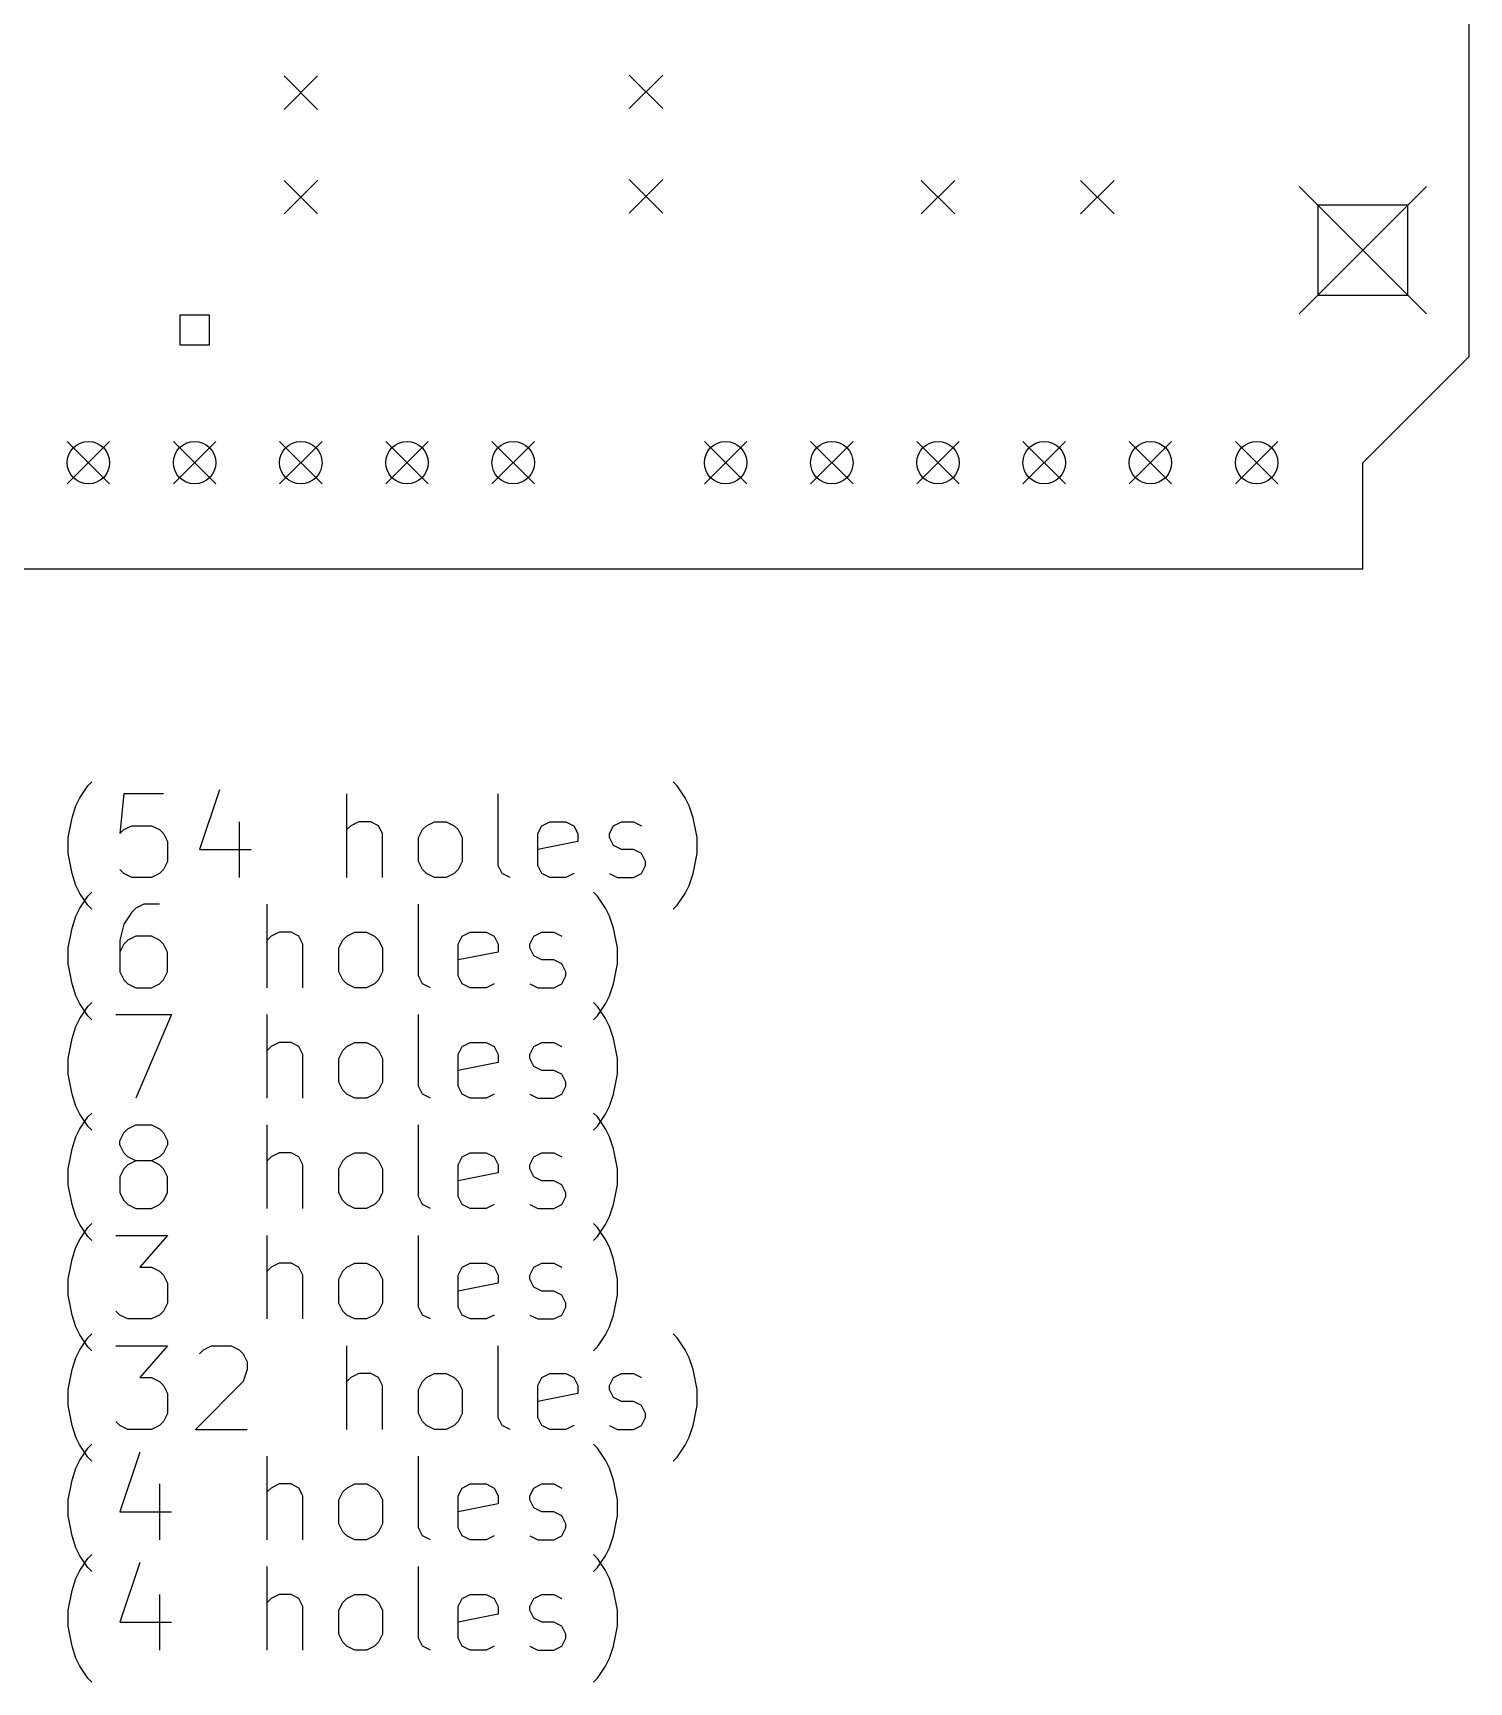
# Model space of a CAD drawing. Extents: x 108.9 to 179.6, y -153 to -73.
# Drawn here: x 145.23 to 179.58, y -152.99 to -113.55 of the extents above; entities that cross this region are included whole.
import ezdxf

# ---------------------------------------------------------------- set-up
doc = ezdxf.new("R2010")
doc.units = 0
doc.layers.add('BLACK', color=7, linetype='CONTINUOUS')

msp = doc.modelspace()

# ---------------------------------------------------------------- linework, layer by layer
at = {"layer": 'BLACK', "linetype": 'CONTINUOUS'}
for p, q in [((179.578, -121.285), (179.578, -88.519)), ((151.238, -114.575), (152.038, -115.375)), ((152.038, -114.575), (151.238, -115.375)), ((159.493, -114.555), (160.293, -115.355)), ((160.293, -114.555), (159.493, -115.355)), ((151.238, -117.075), (152.038, -117.875)), ((152.038, -117.075), (151.238, -117.875)), ((159.493, -117.055), (160.293, -117.855)), ((160.293, -117.055), (159.493, -117.855)), ((166.478, -117.075), (167.278, -117.875)), ((167.278, -117.075), (166.478, -117.875)), ((170.288, -117.075), (171.088, -117.875)), ((171.088, -117.075), (170.288, -117.875)), ((175.514, -117.221), (178.562, -120.269)), ((178.562, -117.221), (175.514, -120.269)), ((178.116, -117.667), (175.96, -117.667)), ((175.96, -117.667), (175.96, -119.823)), ((178.116, -119.823), (178.116, -117.667)), ((175.96, -119.823), (178.116, -119.823)), ((149.452, -120.296), (148.744, -120.296)), ((148.744, -120.296), (148.744, -121.004)), ((149.452, -121.004), (149.452, -120.296)), ((148.744, -121.004), (149.452, -121.004)), ((177.038, -123.825), (179.578, -121.285)), ((146.05, -123.317), (147.066, -124.333)), ((147.066, -123.317), (146.05, -124.333)), ((148.59, -123.317), (149.606, -124.333)), ((149.606, -123.317), (148.59, -124.333)), ((151.13, -123.317), (152.146, -124.333)), ((152.146, -123.317), (151.13, -124.333)), ((153.67, -123.317), (154.686, -124.333)), ((154.686, -123.317), (153.67, -124.333)), ((156.21, -123.317), (157.226, -124.333)), ((157.226, -123.317), (156.21, -124.333)), ((161.29, -123.317), (162.306, -124.333)), ((162.306, -123.317), (161.29, -124.333)), ((163.83, -123.317), (164.846, -124.333)), ((164.846, -123.317), (163.83, -124.333)), ((166.37, -123.317), (167.386, -124.333)), ((167.386, -123.317), (166.37, -124.333)), ((168.91, -123.317), (169.926, -124.333)), ((169.926, -123.317), (168.91, -124.333)), ((171.45, -123.317), (172.466, -124.333)), ((172.466, -123.317), (171.45, -124.333)), ((173.99, -123.317), (175.006, -124.333)), ((175.006, -123.317), (173.99, -124.333)), ((177.038, -126.365), (177.038, -123.825)), ((110.998, -126.365), (177.038, -126.365)), ((146.356, -131.84), (146.547, -131.554)), ((146.547, -131.554), (146.642, -131.459)), ((149.69, -131.65), (149.213, -133.078)), ((160.642, -131.554), (160.547, -131.459)), ((160.833, -131.84), (160.642, -131.554)), ((146.166, -132.316), (146.261, -132.03)), ((146.261, -132.03), (146.356, -131.84)), ((147.404, -131.745), (147.309, -132.697)), ((148.356, -131.745), (147.404, -131.745)), ((152.737, -133.745), (152.737, -131.745)), ((156.356, -133.459), (156.356, -131.745)), ((160.928, -132.03), (160.833, -131.84)), ((161.023, -132.316), (160.928, -132.03)), ((146.071, -132.792), (146.166, -132.316)), ((147.404, -132.602), (147.594, -132.507)), ((147.594, -132.507), (148.071, -132.507)), ((148.071, -132.507), (148.261, -132.602)), ((150.166, -132.411), (150.166, -133.745)), ((152.833, -132.507), (152.737, -132.602)), ((153.023, -132.411), (152.833, -132.507)), ((153.309, -132.411), (153.023, -132.411)), ((153.499, -132.507), (153.309, -132.411)), ((153.594, -132.697), (153.499, -132.507)), ((154.547, -132.602), (154.642, -132.507)), ((154.642, -132.507), (154.833, -132.411)), ((154.833, -132.411), (155.118, -132.411)), ((155.118, -132.411), (155.309, -132.507)), ((155.309, -132.507), (155.404, -132.602)), ((157.309, -132.697), (157.404, -132.507)), ((157.404, -132.507), (157.594, -132.411)), ((157.594, -132.411), (157.975, -132.411)), ((157.975, -132.411), (158.166, -132.507)), ((158.166, -132.507), (158.261, -132.697)), ((159.023, -132.697), (159.118, -132.507)), ((159.118, -132.507), (159.309, -132.411)), ((159.309, -132.411), (159.594, -132.411)), ((159.594, -132.411), (159.785, -132.507)), ((161.118, -132.792), (161.023, -132.316)), ((146.071, -133.173), (146.071, -132.792)), ((147.309, -132.697), (147.404, -132.602)), ((148.261, -132.602), (148.356, -132.697)), ((148.356, -132.697), (148.452, -132.888)), ((148.452, -132.888), (148.452, -133.364)), ((153.594, -133.745), (153.594, -132.697)), ((154.452, -132.792), (154.547, -132.602)), ((154.452, -133.364), (154.452, -132.792)), ((155.404, -132.602), (155.499, -132.792)), ((155.499, -132.792), (155.499, -133.364)), ((157.309, -133.459), (157.309, -132.697)), ((158.261, -132.888), (157.309, -133.078)), ((158.261, -132.697), (158.261, -132.888)), ((159.023, -132.792), (159.023, -132.697)), ((159.118, -132.983), (159.023, -132.792)), ((161.118, -133.173), (161.118, -132.792)), ((146.166, -133.65), (146.071, -133.173)), ((149.213, -133.078), (150.452, -133.078)), ((159.309, -133.078), (159.118, -132.983)), ((159.594, -133.078), (159.309, -133.078)), ((159.785, -133.173), (159.594, -133.078)), ((159.88, -133.364), (159.785, -133.173)), ((161.023, -133.65), (161.118, -133.173)), ((146.261, -133.935), (146.166, -133.65)), ((147.404, -133.65), (147.309, -133.554)), ((147.594, -133.745), (147.404, -133.65)), ((148.261, -133.65), (148.071, -133.745)), ((148.356, -133.554), (148.261, -133.65)), ((148.452, -133.364), (148.356, -133.554)), ((154.547, -133.554), (154.452, -133.364)), ((154.642, -133.65), (154.547, -133.554)), ((154.833, -133.745), (154.642, -133.65)), ((155.309, -133.65), (155.118, -133.745)), ((155.404, -133.554), (155.309, -133.65)), ((155.499, -133.364), (155.404, -133.554)), ((156.452, -133.65), (156.356, -133.459)), ((156.642, -133.745), (156.452, -133.65)), ((157.404, -133.65), (157.309, -133.459)), ((157.594, -133.745), (157.404, -133.65)), ((158.166, -133.65), (157.975, -133.745)), ((159.023, -133.65), (159.213, -133.745)), ((159.594, -133.745), (159.785, -133.65)), ((159.785, -133.65), (159.88, -133.459)), ((159.88, -133.459), (159.88, -133.364)), ((160.928, -133.935), (161.023, -133.65)), ((146.356, -134.126), (146.261, -133.935)), ((148.071, -133.745), (147.594, -133.745)), ((155.118, -133.745), (154.833, -133.745)), ((157.975, -133.745), (157.594, -133.745)), ((159.213, -133.745), (159.594, -133.745)), ((160.833, -134.126), (160.928, -133.935)), ((146.261, -134.67), (146.356, -134.48)), ((146.547, -134.411), (146.356, -134.126)), ((146.356, -134.48), (146.547, -134.194)), ((146.547, -134.194), (146.642, -134.099)), ((146.642, -134.507), (146.547, -134.411)), ((147.69, -134.48), (147.594, -134.575)), ((147.88, -134.385), (147.69, -134.48)), ((148.261, -134.385), (147.88, -134.385)), ((150.833, -136.385), (150.833, -134.385)), ((154.452, -136.099), (154.452, -134.385)), ((158.737, -134.194), (158.642, -134.099)), ((158.928, -134.48), (158.737, -134.194)), ((159.023, -134.67), (158.928, -134.48)), ((160.547, -134.507), (160.642, -134.411)), ((160.642, -134.411), (160.833, -134.126)), ((146.166, -134.956), (146.261, -134.67)), ((147.404, -134.861), (147.309, -135.242)), ((147.594, -134.575), (147.404, -134.861)), ((159.118, -134.956), (159.023, -134.67)), ((146.071, -135.432), (146.166, -134.956)), ((147.309, -135.242), (147.309, -136.004)), ((147.499, -135.242), (147.404, -135.337)), ((147.69, -135.147), (147.499, -135.242)), ((148.071, -135.147), (147.69, -135.147)), ((148.261, -135.242), (148.071, -135.147)), ((148.356, -135.337), (148.261, -135.242)), ((150.928, -135.147), (150.833, -135.242)), ((151.118, -135.051), (150.928, -135.147)), ((151.404, -135.051), (151.118, -135.051)), ((151.594, -135.147), (151.404, -135.051)), ((151.69, -135.337), (151.594, -135.147)), ((152.547, -135.432), (152.642, -135.242)), ((152.642, -135.242), (152.737, -135.147)), ((152.737, -135.147), (152.928, -135.051)), ((152.928, -135.051), (153.213, -135.051)), ((153.213, -135.051), (153.404, -135.147)), ((153.404, -135.147), (153.499, -135.242)), ((153.499, -135.242), (153.594, -135.432)), ((155.404, -135.337), (155.499, -135.147)), ((155.499, -135.147), (155.69, -135.051)), ((155.69, -135.051), (156.071, -135.051)), ((156.071, -135.051), (156.261, -135.147)), ((156.261, -135.147), (156.356, -135.337)), ((157.118, -135.337), (157.213, -135.147)), ((157.213, -135.147), (157.404, -135.051)), ((157.404, -135.051), (157.69, -135.051)), ((157.69, -135.051), (157.88, -135.147)), ((159.213, -135.432), (159.118, -134.956)), ((146.071, -135.813), (146.071, -135.432)), ((147.404, -135.337), (147.309, -135.528)), ((148.452, -135.528), (148.356, -135.337)), ((148.452, -136.004), (148.452, -135.528)), ((151.69, -136.385), (151.69, -135.337)), ((152.547, -136.004), (152.547, -135.432)), ((153.594, -135.432), (153.594, -136.004)), ((155.404, -136.099), (155.404, -135.337)), ((156.356, -135.528), (155.404, -135.718)), ((156.356, -135.337), (156.356, -135.528)), ((157.118, -135.432), (157.118, -135.337)), ((157.213, -135.623), (157.118, -135.432)), ((157.404, -135.718), (157.213, -135.623)), ((159.213, -135.813), (159.213, -135.432)), ((146.166, -136.29), (146.071, -135.813)), ((147.309, -136.004), (147.404, -136.194)), ((148.356, -136.194), (148.452, -136.004)), ((152.642, -136.194), (152.547, -136.004)), ((153.594, -136.004), (153.499, -136.194)), ((157.69, -135.718), (157.404, -135.718)), ((157.88, -135.813), (157.69, -135.718)), ((157.975, -136.004), (157.88, -135.813)), ((157.975, -136.099), (157.975, -136.004)), ((159.118, -136.29), (159.213, -135.813)), ((146.261, -136.575), (146.166, -136.29)), ((147.404, -136.194), (147.499, -136.29)), ((147.499, -136.29), (147.69, -136.385)), ((147.69, -136.385), (148.071, -136.385)), ((148.071, -136.385), (148.261, -136.29)), ((148.261, -136.29), (148.356, -136.194)), ((152.737, -136.29), (152.642, -136.194)), ((152.928, -136.385), (152.737, -136.29)), ((153.213, -136.385), (152.928, -136.385)), ((153.404, -136.29), (153.213, -136.385)), ((153.499, -136.194), (153.404, -136.29)), ((154.547, -136.29), (154.452, -136.099)), ((154.737, -136.385), (154.547, -136.29)), ((155.499, -136.29), (155.404, -136.099)), ((155.69, -136.385), (155.499, -136.29)), ((156.071, -136.385), (155.69, -136.385)), ((156.261, -136.29), (156.071, -136.385)), ((157.118, -136.29), (157.309, -136.385)), ((157.309, -136.385), (157.69, -136.385)), ((157.69, -136.385), (157.88, -136.29)), ((157.88, -136.29), (157.975, -136.099)), ((159.023, -136.575), (159.118, -136.29)), ((146.356, -136.766), (146.261, -136.575)), ((146.547, -137.051), (146.356, -136.766)), ((146.356, -137.12), (146.547, -136.834)), ((146.547, -136.834), (146.642, -136.739)), ((158.737, -136.834), (158.642, -136.739)), ((158.737, -137.051), (158.928, -136.766)), ((158.928, -137.12), (158.737, -136.834)), ((158.928, -136.766), (159.023, -136.575)), ((146.261, -137.31), (146.356, -137.12)), ((146.642, -137.147), (146.547, -137.051)), ((147.213, -137.025), (148.547, -137.025)), ((148.547, -137.025), (147.69, -139.025)), ((150.833, -139.025), (150.833, -137.025)), ((154.452, -138.739), (154.452, -137.025)), ((158.642, -137.147), (158.737, -137.051)), ((159.023, -137.31), (158.928, -137.12)), ((146.071, -138.072), (146.166, -137.596)), ((146.166, -137.596), (146.261, -137.31)), ((159.118, -137.596), (159.023, -137.31)), ((159.213, -138.072), (159.118, -137.596)), ((150.928, -137.787), (150.833, -137.882)), ((151.118, -137.691), (150.928, -137.787)), ((151.404, -137.691), (151.118, -137.691)), ((151.594, -137.787), (151.404, -137.691)), ((151.69, -137.977), (151.594, -137.787)), ((151.69, -139.025), (151.69, -137.977)), ((152.547, -138.072), (152.642, -137.882)), ((152.642, -137.882), (152.737, -137.787)), ((152.737, -137.787), (152.928, -137.691)), ((152.928, -137.691), (153.213, -137.691)), ((153.213, -137.691), (153.404, -137.787)), ((153.404, -137.787), (153.499, -137.882)), ((153.499, -137.882), (153.594, -138.072)), ((155.404, -137.977), (155.499, -137.787)), ((155.404, -138.739), (155.404, -137.977)), ((155.499, -137.787), (155.69, -137.691)), ((155.69, -137.691), (156.071, -137.691)), ((156.071, -137.691), (156.261, -137.787)), ((156.261, -137.787), (156.356, -137.977)), ((156.356, -137.977), (156.356, -138.168)), ((157.118, -137.977), (157.213, -137.787)), ((157.118, -138.072), (157.118, -137.977)), ((157.213, -137.787), (157.404, -137.691)), ((157.404, -137.691), (157.69, -137.691)), ((157.69, -137.691), (157.88, -137.787)), ((146.071, -138.453), (146.071, -138.072)), ((152.547, -138.644), (152.547, -138.072)), ((153.594, -138.072), (153.594, -138.644)), ((156.356, -138.168), (155.404, -138.358)), ((157.213, -138.263), (157.118, -138.072)), ((157.404, -138.358), (157.213, -138.263)), ((157.69, -138.358), (157.404, -138.358)), ((157.88, -138.453), (157.69, -138.358)), ((159.213, -138.453), (159.213, -138.072)), ((146.166, -138.93), (146.071, -138.453)), ((152.642, -138.834), (152.547, -138.644)), ((153.594, -138.644), (153.499, -138.834)), ((154.547, -138.93), (154.452, -138.739)), ((155.499, -138.93), (155.404, -138.739)), ((157.975, -138.644), (157.88, -138.453)), ((157.88, -138.93), (157.975, -138.739)), ((157.975, -138.739), (157.975, -138.644)), ((159.118, -138.93), (159.213, -138.453)), ((146.261, -139.215), (146.166, -138.93)), ((146.356, -139.406), (146.261, -139.215)), ((152.737, -138.93), (152.642, -138.834)), ((152.928, -139.025), (152.737, -138.93)), ((153.213, -139.025), (152.928, -139.025)), ((153.404, -138.93), (153.213, -139.025)), ((153.499, -138.834), (153.404, -138.93)), ((154.737, -139.025), (154.547, -138.93)), ((155.69, -139.025), (155.499, -138.93)), ((156.071, -139.025), (155.69, -139.025)), ((156.261, -138.93), (156.071, -139.025)), ((157.118, -138.93), (157.309, -139.025)), ((157.309, -139.025), (157.69, -139.025)), ((157.69, -139.025), (157.88, -138.93)), ((158.928, -139.406), (159.023, -139.215)), ((159.023, -139.215), (159.118, -138.93)), ((146.547, -139.691), (146.356, -139.406)), ((146.356, -139.76), (146.547, -139.474)), ((146.547, -139.474), (146.642, -139.379)), ((158.737, -139.474), (158.642, -139.379)), ((158.737, -139.691), (158.928, -139.406)), ((158.928, -139.76), (158.737, -139.474)), ((146.166, -140.236), (146.261, -139.95)), ((146.261, -139.95), (146.356, -139.76)), ((146.642, -139.787), (146.547, -139.691)), ((147.309, -140.046), (147.404, -139.855)), ((147.404, -139.855), (147.499, -139.76)), ((147.499, -139.76), (147.69, -139.665)), ((147.69, -139.665), (148.071, -139.665)), ((148.071, -139.665), (148.261, -139.76)), ((148.261, -139.76), (148.356, -139.855)), ((148.356, -139.855), (148.452, -140.046)), ((150.833, -141.665), (150.833, -139.665)), ((154.452, -141.379), (154.452, -139.665)), ((158.642, -139.787), (158.737, -139.691)), ((159.023, -139.95), (158.928, -139.76)), ((159.118, -140.236), (159.023, -139.95)), ((146.071, -140.712), (146.166, -140.236)), ((147.309, -140.141), (147.309, -140.046)), ((147.404, -140.331), (147.309, -140.141)), ((147.499, -140.427), (147.404, -140.331)), ((148.356, -140.331), (148.261, -140.427)), ((148.452, -140.141), (148.356, -140.331)), ((148.452, -140.046), (148.452, -140.141)), ((151.118, -140.331), (150.928, -140.427)), ((151.404, -140.331), (151.118, -140.331)), ((151.594, -140.427), (151.404, -140.331)), ((152.737, -140.427), (152.928, -140.331)), ((152.928, -140.331), (153.213, -140.331)), ((153.213, -140.331), (153.404, -140.427)), ((155.499, -140.427), (155.69, -140.331)), ((155.69, -140.331), (156.071, -140.331)), ((156.071, -140.331), (156.261, -140.427)), ((157.213, -140.427), (157.404, -140.331)), ((157.404, -140.331), (157.69, -140.331)), ((157.69, -140.331), (157.88, -140.427)), ((159.213, -140.712), (159.118, -140.236)), ((146.071, -141.093), (146.071, -140.712)), ((147.404, -140.712), (147.309, -140.903)), ((147.499, -140.617), (147.404, -140.712)), ((147.69, -140.522), (147.499, -140.427)), ((147.69, -140.522), (147.499, -140.617)), ((148.071, -140.522), (147.69, -140.522)), ((148.261, -140.427), (148.071, -140.522)), ((148.261, -140.617), (148.071, -140.522)), ((148.356, -140.712), (148.261, -140.617)), ((148.452, -140.903), (148.356, -140.712)), ((150.928, -140.427), (150.833, -140.522)), ((151.69, -140.617), (151.594, -140.427)), ((151.69, -141.665), (151.69, -140.617)), ((152.547, -140.712), (152.642, -140.522)), ((152.547, -141.284), (152.547, -140.712)), ((152.642, -140.522), (152.737, -140.427)), ((153.404, -140.427), (153.499, -140.522)), ((153.499, -140.522), (153.594, -140.712)), ((153.594, -140.712), (153.594, -141.284)), ((155.404, -140.617), (155.499, -140.427)), ((155.404, -141.379), (155.404, -140.617)), ((156.261, -140.427), (156.356, -140.617)), ((156.356, -140.617), (156.356, -140.808)), ((157.118, -140.617), (157.213, -140.427)), ((157.118, -140.712), (157.118, -140.617)), ((157.213, -140.903), (157.118, -140.712)), ((159.213, -141.093), (159.213, -140.712)), ((146.166, -141.57), (146.071, -141.093)), ((147.309, -140.903), (147.309, -141.284)), ((148.452, -141.284), (148.452, -140.903)), ((156.356, -140.808), (155.404, -140.998)), ((157.404, -140.998), (157.213, -140.903)), ((157.69, -140.998), (157.404, -140.998)), ((157.88, -141.093), (157.69, -140.998)), ((157.975, -141.284), (157.88, -141.093)), ((159.118, -141.57), (159.213, -141.093)), ((146.261, -141.855), (146.166, -141.57)), ((147.309, -141.284), (147.404, -141.474)), ((147.404, -141.474), (147.499, -141.57)), ((147.499, -141.57), (147.69, -141.665)), ((148.071, -141.665), (148.261, -141.57)), ((148.261, -141.57), (148.356, -141.474)), ((148.356, -141.474), (148.452, -141.284)), ((152.642, -141.474), (152.547, -141.284)), ((152.737, -141.57), (152.642, -141.474)), ((152.928, -141.665), (152.737, -141.57)), ((153.404, -141.57), (153.213, -141.665)), ((153.499, -141.474), (153.404, -141.57)), ((153.594, -141.284), (153.499, -141.474)), ((154.547, -141.57), (154.452, -141.379)), ((154.737, -141.665), (154.547, -141.57)), ((155.499, -141.57), (155.404, -141.379)), ((155.69, -141.665), (155.499, -141.57)), ((156.261, -141.57), (156.071, -141.665)), ((157.118, -141.57), (157.309, -141.665)), ((157.69, -141.665), (157.88, -141.57)), ((157.88, -141.57), (157.975, -141.379)), ((157.975, -141.379), (157.975, -141.284)), ((159.023, -141.855), (159.118, -141.57)), ((146.356, -142.046), (146.261, -141.855)), ((147.69, -141.665), (148.071, -141.665)), ((153.213, -141.665), (152.928, -141.665)), ((156.071, -141.665), (155.69, -141.665)), ((157.309, -141.665), (157.69, -141.665)), ((158.928, -142.046), (159.023, -141.855)), ((146.547, -142.331), (146.356, -142.046)), ((146.356, -142.4), (146.547, -142.114)), ((146.547, -142.114), (146.642, -142.019)), ((146.642, -142.427), (146.547, -142.331)), ((147.213, -142.305), (148.452, -142.305)), ((148.452, -142.305), (147.785, -143.067)), ((150.833, -144.305), (150.833, -142.305)), ((154.452, -144.019), (154.452, -142.305)), ((158.737, -142.114), (158.642, -142.019)), ((158.642, -142.427), (158.737, -142.331)), ((158.737, -142.331), (158.928, -142.046)), ((158.928, -142.4), (158.737, -142.114)), ((146.166, -142.876), (146.261, -142.59)), ((146.261, -142.59), (146.356, -142.4)), ((159.023, -142.59), (158.928, -142.4)), ((159.118, -142.876), (159.023, -142.59)), ((146.071, -143.352), (146.166, -142.876)), ((147.785, -143.067), (148.071, -143.067)), ((148.071, -143.067), (148.261, -143.162)), ((150.928, -143.067), (150.833, -143.162)), ((151.118, -142.971), (150.928, -143.067)), ((151.404, -142.971), (151.118, -142.971)), ((151.594, -143.067), (151.404, -142.971)), ((151.69, -143.257), (151.594, -143.067)), ((152.642, -143.162), (152.737, -143.067)), ((152.737, -143.067), (152.928, -142.971)), ((152.928, -142.971), (153.213, -142.971)), ((153.213, -142.971), (153.404, -143.067)), ((153.404, -143.067), (153.499, -143.162)), ((155.404, -143.257), (155.499, -143.067)), ((155.499, -143.067), (155.69, -142.971)), ((155.69, -142.971), (156.071, -142.971)), ((156.071, -142.971), (156.261, -143.067)), ((156.261, -143.067), (156.356, -143.257)), ((157.118, -143.257), (157.213, -143.067)), ((157.213, -143.067), (157.404, -142.971)), ((157.404, -142.971), (157.69, -142.971)), ((157.69, -142.971), (157.88, -143.067)), ((159.213, -143.352), (159.118, -142.876)), ((146.071, -143.733), (146.071, -143.352)), ((148.261, -143.162), (148.356, -143.257)), ((148.356, -143.257), (148.452, -143.448)), ((148.452, -143.448), (148.452, -143.924)), ((151.69, -144.305), (151.69, -143.257)), ((152.547, -143.352), (152.642, -143.162)), ((152.547, -143.924), (152.547, -143.352)), ((153.499, -143.162), (153.594, -143.352)), ((153.594, -143.352), (153.594, -143.924)), ((155.404, -144.019), (155.404, -143.257)), ((156.356, -143.448), (155.404, -143.638)), ((156.356, -143.257), (156.356, -143.448)), ((157.118, -143.352), (157.118, -143.257)), ((157.213, -143.543), (157.118, -143.352)), ((157.404, -143.638), (157.213, -143.543)), ((159.213, -143.733), (159.213, -143.352)), ((146.166, -144.21), (146.071, -143.733)), ((148.452, -143.924), (148.356, -144.114)), ((152.642, -144.114), (152.547, -143.924)), ((153.594, -143.924), (153.499, -144.114)), ((157.69, -143.638), (157.404, -143.638)), ((157.88, -143.733), (157.69, -143.638)), ((157.975, -143.924), (157.88, -143.733)), ((157.975, -144.019), (157.975, -143.924)), ((159.118, -144.21), (159.213, -143.733)), ((146.261, -144.495), (146.166, -144.21)), ((147.309, -144.21), (147.213, -144.114)), ((147.499, -144.305), (147.309, -144.21)), ((148.071, -144.305), (147.499, -144.305)), ((148.261, -144.21), (148.071, -144.305)), ((148.356, -144.114), (148.261, -144.21)), ((152.737, -144.21), (152.642, -144.114)), ((152.928, -144.305), (152.737, -144.21)), ((153.213, -144.305), (152.928, -144.305)), ((153.404, -144.21), (153.213, -144.305)), ((153.499, -144.114), (153.404, -144.21)), ((154.547, -144.21), (154.452, -144.019)), ((154.737, -144.305), (154.547, -144.21)), ((155.499, -144.21), (155.404, -144.019)), ((155.69, -144.305), (155.499, -144.21)), ((156.071, -144.305), (155.69, -144.305)), ((156.261, -144.21), (156.071, -144.305)), ((157.118, -144.21), (157.309, -144.305)), ((157.309, -144.305), (157.69, -144.305)), ((157.69, -144.305), (157.88, -144.21)), ((157.88, -144.21), (157.975, -144.019)), ((159.023, -144.495), (159.118, -144.21)), ((146.356, -144.686), (146.261, -144.495)), ((146.547, -144.971), (146.356, -144.686)), ((146.547, -144.754), (146.642, -144.659)), ((158.737, -144.971), (158.928, -144.686)), ((158.928, -144.686), (159.023, -144.495)), ((160.642, -144.754), (160.547, -144.659)), ((146.261, -145.23), (146.356, -145.04)), ((146.356, -145.04), (146.547, -144.754)), ((146.642, -145.067), (146.547, -144.971)), ((147.213, -144.945), (148.452, -144.945)), ((148.452, -144.945), (147.785, -145.707)), ((149.213, -145.135), (149.309, -145.04)), ((149.309, -145.04), (149.499, -144.945)), ((149.499, -144.945), (149.975, -144.945)), ((149.975, -144.945), (150.166, -145.04)), ((150.166, -145.04), (150.261, -145.135)), ((152.737, -146.945), (152.737, -144.945)), ((156.356, -146.659), (156.356, -144.945)), ((158.642, -145.067), (158.737, -144.971)), ((160.833, -145.04), (160.642, -144.754)), ((160.928, -145.23), (160.833, -145.04)), ((146.071, -145.992), (146.166, -145.516)), ((146.166, -145.516), (146.261, -145.23)), ((150.261, -145.135), (150.356, -145.326)), ((150.356, -145.516), (150.261, -145.802)), ((150.356, -145.326), (150.356, -145.516)), ((161.023, -145.516), (160.928, -145.23)), ((161.118, -145.992), (161.023, -145.516)), ((147.785, -145.707), (148.071, -145.707)), ((148.071, -145.707), (148.261, -145.802)), ((148.261, -145.802), (148.356, -145.897)), ((148.356, -145.897), (148.452, -146.088)), ((150.261, -145.802), (149.118, -146.945)), ((152.833, -145.707), (152.737, -145.802)), ((153.023, -145.611), (152.833, -145.707)), ((153.309, -145.611), (153.023, -145.611)), ((153.499, -145.707), (153.309, -145.611)), ((153.594, -145.897), (153.499, -145.707)), ((153.594, -146.945), (153.594, -145.897)), ((154.452, -145.992), (154.547, -145.802)), ((154.547, -145.802), (154.642, -145.707)), ((154.642, -145.707), (154.833, -145.611)), ((154.833, -145.611), (155.118, -145.611)), ((155.118, -145.611), (155.309, -145.707)), ((155.309, -145.707), (155.404, -145.802)), ((155.404, -145.802), (155.499, -145.992)), ((157.309, -145.897), (157.404, -145.707)), ((157.309, -146.659), (157.309, -145.897)), ((157.404, -145.707), (157.594, -145.611)), ((157.594, -145.611), (157.975, -145.611)), ((157.975, -145.611), (158.166, -145.707)), ((158.166, -145.707), (158.261, -145.897)), ((158.261, -145.897), (158.261, -146.088)), ((159.023, -145.897), (159.118, -145.707)), ((159.023, -145.992), (159.023, -145.897)), ((159.118, -145.707), (159.309, -145.611)), ((159.309, -145.611), (159.594, -145.611)), ((159.594, -145.611), (159.785, -145.707)), ((146.071, -146.373), (146.071, -145.992)), ((148.452, -146.088), (148.452, -146.564)), ((154.452, -146.564), (154.452, -145.992)), ((155.499, -145.992), (155.499, -146.564)), ((158.261, -146.088), (157.309, -146.278)), ((159.118, -146.183), (159.023, -145.992)), ((159.309, -146.278), (159.118, -146.183)), ((159.594, -146.278), (159.309, -146.278)), ((159.785, -146.373), (159.594, -146.278)), ((161.118, -146.373), (161.118, -145.992)), ((146.166, -146.85), (146.071, -146.373)), ((148.452, -146.564), (148.356, -146.754)), ((154.547, -146.754), (154.452, -146.564)), ((155.499, -146.564), (155.404, -146.754)), ((156.452, -146.85), (156.356, -146.659)), ((157.404, -146.85), (157.309, -146.659)), ((159.88, -146.564), (159.785, -146.373)), ((159.785, -146.85), (159.88, -146.659)), ((159.88, -146.659), (159.88, -146.564)), ((161.023, -146.85), (161.118, -146.373)), ((146.261, -147.135), (146.166, -146.85)), ((147.309, -146.85), (147.213, -146.754)), ((147.499, -146.945), (147.309, -146.85)), ((148.071, -146.945), (147.499, -146.945)), ((148.261, -146.85), (148.071, -146.945)), ((148.356, -146.754), (148.261, -146.85)), ((149.118, -146.945), (150.356, -146.945)), ((154.642, -146.85), (154.547, -146.754)), ((154.833, -146.945), (154.642, -146.85)), ((155.118, -146.945), (154.833, -146.945)), ((155.309, -146.85), (155.118, -146.945)), ((155.404, -146.754), (155.309, -146.85)), ((156.642, -146.945), (156.452, -146.85)), ((157.594, -146.945), (157.404, -146.85)), ((157.975, -146.945), (157.594, -146.945)), ((158.166, -146.85), (157.975, -146.945)), ((159.023, -146.85), (159.213, -146.945)), ((159.213, -146.945), (159.594, -146.945)), ((159.594, -146.945), (159.785, -146.85)), ((160.928, -147.135), (161.023, -146.85)), ((146.356, -147.326), (146.261, -147.135)), ((146.547, -147.611), (146.356, -147.326)), ((146.356, -147.68), (146.547, -147.394)), ((146.547, -147.394), (146.642, -147.299)), ((147.785, -147.49), (147.309, -148.918)), ((158.737, -147.394), (158.642, -147.299)), ((158.928, -147.68), (158.737, -147.394)), ((160.642, -147.611), (160.833, -147.326)), ((160.833, -147.326), (160.928, -147.135)), ((146.166, -148.156), (146.261, -147.87)), ((146.261, -147.87), (146.356, -147.68)), ((146.642, -147.707), (146.547, -147.611)), ((150.833, -149.585), (150.833, -147.585)), ((154.452, -149.299), (154.452, -147.585)), ((159.023, -147.87), (158.928, -147.68)), ((159.118, -148.156), (159.023, -147.87)), ((160.547, -147.707), (160.642, -147.611)), ((146.071, -148.632), (146.166, -148.156)), ((148.261, -148.251), (148.261, -149.585)), ((151.118, -148.251), (150.928, -148.347)), ((151.404, -148.251), (151.118, -148.251)), ((151.594, -148.347), (151.404, -148.251)), ((152.737, -148.347), (152.928, -148.251)), ((152.928, -148.251), (153.213, -148.251)), ((153.213, -148.251), (153.404, -148.347)), ((155.499, -148.347), (155.69, -148.251)), ((155.69, -148.251), (156.071, -148.251)), ((156.071, -148.251), (156.261, -148.347)), ((157.213, -148.347), (157.404, -148.251)), ((157.404, -148.251), (157.69, -148.251)), ((157.69, -148.251), (157.88, -148.347)), ((159.213, -148.632), (159.118, -148.156)), ((146.071, -149.013), (146.071, -148.632)), ((150.928, -148.347), (150.833, -148.442)), ((151.69, -148.537), (151.594, -148.347)), ((151.69, -149.585), (151.69, -148.537)), ((152.547, -148.632), (152.642, -148.442)), ((152.547, -149.204), (152.547, -148.632)), ((152.642, -148.442), (152.737, -148.347)), ((153.404, -148.347), (153.499, -148.442)), ((153.499, -148.442), (153.594, -148.632)), ((153.594, -148.632), (153.594, -149.204)), ((155.404, -148.537), (155.499, -148.347)), ((155.404, -149.299), (155.404, -148.537)), ((156.261, -148.347), (156.356, -148.537)), ((156.356, -148.537), (156.356, -148.728)), ((157.118, -148.537), (157.213, -148.347)), ((157.118, -148.632), (157.118, -148.537)), ((157.213, -148.823), (157.118, -148.632)), ((159.213, -149.013), (159.213, -148.632)), ((146.166, -149.49), (146.071, -149.013)), ((147.309, -148.918), (148.547, -148.918)), ((156.356, -148.728), (155.404, -148.918)), ((157.404, -148.918), (157.213, -148.823)), ((157.69, -148.918), (157.404, -148.918)), ((157.88, -149.013), (157.69, -148.918)), ((157.975, -149.204), (157.88, -149.013)), ((159.118, -149.49), (159.213, -149.013)), ((152.642, -149.394), (152.547, -149.204)), ((152.737, -149.49), (152.642, -149.394)), ((153.499, -149.394), (153.404, -149.49)), ((153.594, -149.204), (153.499, -149.394)), ((154.547, -149.49), (154.452, -149.299)), ((155.499, -149.49), (155.404, -149.299)), ((157.88, -149.49), (157.975, -149.299)), ((157.975, -149.299), (157.975, -149.204)), ((146.261, -149.775), (146.166, -149.49)), ((146.356, -149.966), (146.261, -149.775)), ((152.928, -149.585), (152.737, -149.49)), ((153.213, -149.585), (152.928, -149.585)), ((153.404, -149.49), (153.213, -149.585)), ((154.737, -149.585), (154.547, -149.49)), ((155.69, -149.585), (155.499, -149.49)), ((156.071, -149.585), (155.69, -149.585)), ((156.261, -149.49), (156.071, -149.585)), ((157.118, -149.49), (157.309, -149.585)), ((157.309, -149.585), (157.69, -149.585)), ((157.69, -149.585), (157.88, -149.49)), ((158.928, -149.966), (159.023, -149.775)), ((159.023, -149.775), (159.118, -149.49)), ((146.547, -150.251), (146.356, -149.966)), ((146.356, -150.32), (146.547, -150.034)), ((146.547, -150.034), (146.642, -149.939)), ((146.642, -150.347), (146.547, -150.251)), ((147.785, -150.13), (147.309, -151.558)), ((150.833, -152.225), (150.833, -150.225)), ((154.452, -151.939), (154.452, -150.225)), ((158.737, -150.034), (158.642, -149.939)), ((158.642, -150.347), (158.737, -150.251)), ((158.737, -150.251), (158.928, -149.966)), ((158.928, -150.32), (158.737, -150.034)), ((146.166, -150.796), (146.261, -150.51)), ((146.261, -150.51), (146.356, -150.32)), ((159.023, -150.51), (158.928, -150.32)), ((159.118, -150.796), (159.023, -150.51)), ((146.071, -151.272), (146.166, -150.796)), ((148.261, -150.891), (148.261, -152.225)), ((150.928, -150.987), (150.833, -151.082)), ((151.118, -150.891), (150.928, -150.987)), ((151.404, -150.891), (151.118, -150.891)), ((151.594, -150.987), (151.404, -150.891)), ((151.69, -151.177), (151.594, -150.987)), ((152.642, -151.082), (152.737, -150.987)), ((152.737, -150.987), (152.928, -150.891)), ((152.928, -150.891), (153.213, -150.891)), ((153.213, -150.891), (153.404, -150.987)), ((153.404, -150.987), (153.499, -151.082)), ((155.404, -151.177), (155.499, -150.987)), ((155.499, -150.987), (155.69, -150.891)), ((155.69, -150.891), (156.071, -150.891)), ((156.071, -150.891), (156.261, -150.987)), ((156.261, -150.987), (156.356, -151.177)), ((157.118, -151.177), (157.213, -150.987)), ((157.213, -150.987), (157.404, -150.891)), ((157.404, -150.891), (157.69, -150.891)), ((157.69, -150.891), (157.88, -150.987)), ((159.213, -151.272), (159.118, -150.796)), ((146.071, -151.653), (146.071, -151.272)), ((151.69, -152.225), (151.69, -151.177)), ((152.547, -151.272), (152.642, -151.082)), ((152.547, -151.844), (152.547, -151.272)), ((153.499, -151.082), (153.594, -151.272)), ((153.594, -151.272), (153.594, -151.844)), ((155.404, -151.939), (155.404, -151.177)), ((156.356, -151.368), (155.404, -151.558)), ((156.356, -151.177), (156.356, -151.368)), ((157.118, -151.272), (157.118, -151.177)), ((157.213, -151.463), (157.118, -151.272)), ((159.213, -151.653), (159.213, -151.272)), ((146.166, -152.13), (146.071, -151.653)), ((147.309, -151.558), (148.547, -151.558)), ((157.404, -151.558), (157.213, -151.463)), ((157.69, -151.558), (157.404, -151.558)), ((157.88, -151.653), (157.69, -151.558)), ((157.975, -151.844), (157.88, -151.653)), ((159.118, -152.13), (159.213, -151.653)), ((146.261, -152.415), (146.166, -152.13)), ((152.642, -152.034), (152.547, -151.844)), ((152.737, -152.13), (152.642, -152.034)), ((152.928, -152.225), (152.737, -152.13)), ((153.213, -152.225), (152.928, -152.225)), ((153.404, -152.13), (153.213, -152.225)), ((153.499, -152.034), (153.404, -152.13)), ((153.594, -151.844), (153.499, -152.034)), ((154.547, -152.13), (154.452, -151.939)), ((154.737, -152.225), (154.547, -152.13)), ((155.499, -152.13), (155.404, -151.939)), ((155.69, -152.225), (155.499, -152.13)), ((156.071, -152.225), (155.69, -152.225)), ((156.261, -152.13), (156.071, -152.225)), ((157.118, -152.13), (157.309, -152.225)), ((157.309, -152.225), (157.69, -152.225)), ((157.69, -152.225), (157.88, -152.13)), ((157.88, -152.13), (157.975, -151.939)), ((157.975, -151.939), (157.975, -151.844)), ((159.023, -152.415), (159.118, -152.13)), ((146.356, -152.606), (146.261, -152.415)), ((146.547, -152.891), (146.356, -152.606)), ((158.737, -152.891), (158.928, -152.606)), ((158.928, -152.606), (159.023, -152.415)), ((146.642, -152.987), (146.547, -152.891)), ((158.642, -152.987), (158.737, -152.891))]:
    msp.add_line(p, q, dxfattribs=at)
at = {"layer": 'BLACK'}
for centre in [(146.558, -123.825), (149.098, -123.825), (151.638, -123.825), (154.178, -123.825), (156.718, -123.825), (161.798, -123.825), (164.338, -123.825), (166.878, -123.825), (169.418, -123.825), (171.958, -123.825), (174.498, -123.825)]:
    msp.add_circle(centre, 0.508, dxfattribs=at)

doc.saveas('drawing.dxf')
